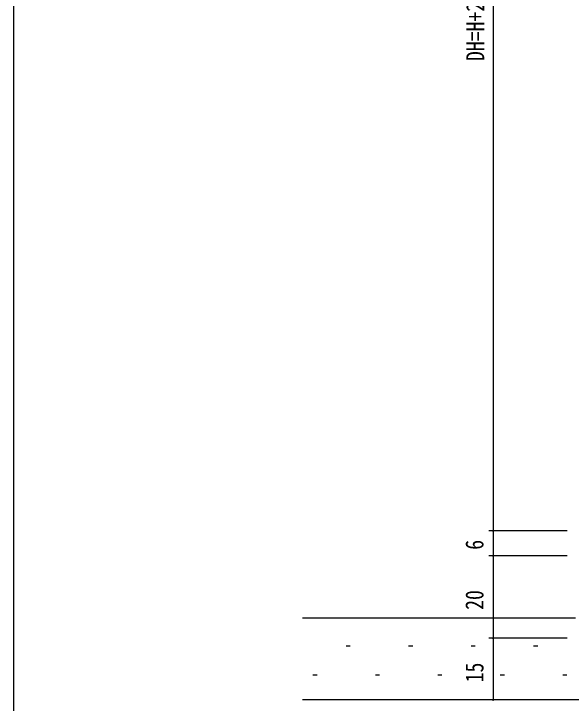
# Model space of a CAD drawing. Units: millimetres, scale not verified. Extents: x -1514 to 567, y -403 to 403.
# Drawn here: x -562.7 to -427.5, y -167 to 0.3 of the extents above; entities that cross this region are included whole.
import ezdxf
from ezdxf.enums import TextEntityAlignment as Align

# ---------------------------------------------------------------- set-up
doc = ezdxf.new("R2010")
doc.units = ezdxf.units.MM
doc.header["$LTSCALE"] = 2
for name, color, linetype in [('0-5_YKK_D', 6, 'Continuous'), ('0-6_YKK_ZWAK', 7, 'Continuous'), ('0-7_YSS_K', 3, 'Continuous')]:
    doc.layers.add(name, color=color, linetype=linetype)
doc.styles.add('ＭＳ ゴシック', font='')
doc.styles.get('ＭＳ ゴシック').set_extended_font_data('MS Gothic')

msp = doc.modelspace()

# ---------------------------------------------------------------- linework, layer by layer
at = {"layer": '0-5_YKK_D'}
for p, q in [((-446.484, 124.809), (-446.484, -125.191)), ((-428.484, -125.191), (-447.484, -125.191)), ((-428.484, -125.191), (-447.484, -125.191)), ((-446.484, -125.191), (-446.484, -131.191)), ((-428.484, -131.191), (-447.484, -131.191)), ((-428.484, -131.191), (-447.484, -131.191)), ((-446.484, -131.191), (-446.484, -151.191)), ((-428.484, -151.191), (-447.484, -151.191)), ((-428.484, -151.191), (-447.484, -151.191)), ((-446.484, -151.191), (-446.484, -166.187)), ((-428.484, -166.187), (-447.484, -166.187))]:
    msp.add_line(p, q, dxfattribs=at)
for centre, start, end in [((-446.484, -125.191), 90, 270), ((-446.484, -125.191), 90, 270), ((-446.484, -125.191), 270, 90), ((-446.484, -125.191), 270, 90), ((-446.484, -131.191), 90, 270), ((-446.484, -131.191), 90, 270), ((-446.484, -131.191), 270, 90), ((-446.484, -131.191), 270, 90), ((-446.484, -151.191), 90, 270), ((-446.484, -151.191), 90, 270), ((-446.484, -151.191), 270, 90), ((-446.484, -151.191), 270, 90), ((-446.484, -166.187), 90, 270), ((-446.484, -166.187), 270, 90)]:
    msp.add_arc(centre, 0.106, start, end, dxfattribs=at)
at = {"layer": '0-6_YKK_ZWAK'}
msp.add_line((-562.7, -351), (-562.7, 399), dxfattribs=at)
at = {"layer": '0-7_YSS_K'}
for p, q in [((-426.484, -146.357), (-492.7, -146.357)), ((-482.1, -153.065), (-481.1, -153.065)), ((-466.95, -153.065), (-465.95, -153.065)), ((-451.8, -153.065), (-450.8, -153.065)), ((-436.65, -153.065), (-435.65, -153.065)), ((-490.175, -160.14), (-489.175, -160.14)), ((-475.025, -160.14), (-474.025, -160.14)), ((-459.875, -160.14), (-458.875, -160.14)), ((-444.725, -160.14), (-443.725, -160.14)), ((-429.575, -160.14), (-428.575, -160.14)), ((-149.484, -166.187), (-492.7, -166.187))]:
    msp.add_line(p, q, dxfattribs=at)

# ---------------------------------------------------------------- texts
at = {"layer": '0-5_YKK_D', "style": 'ＭＳ ゴシック', "width": 0.8}
for s, p in [('DH=H+20', (-447.284, -11.131)), ('6', (-447.484, -129.75)), ('20', (-447.484, -144.334)), ('15', (-447.484, -161.929))]:
    msp.add_text(s, height=4.399, rotation=90, dxfattribs=at).set_placement(p, align=Align.BOTTOM_LEFT)

doc.saveas('drawing.dxf')
